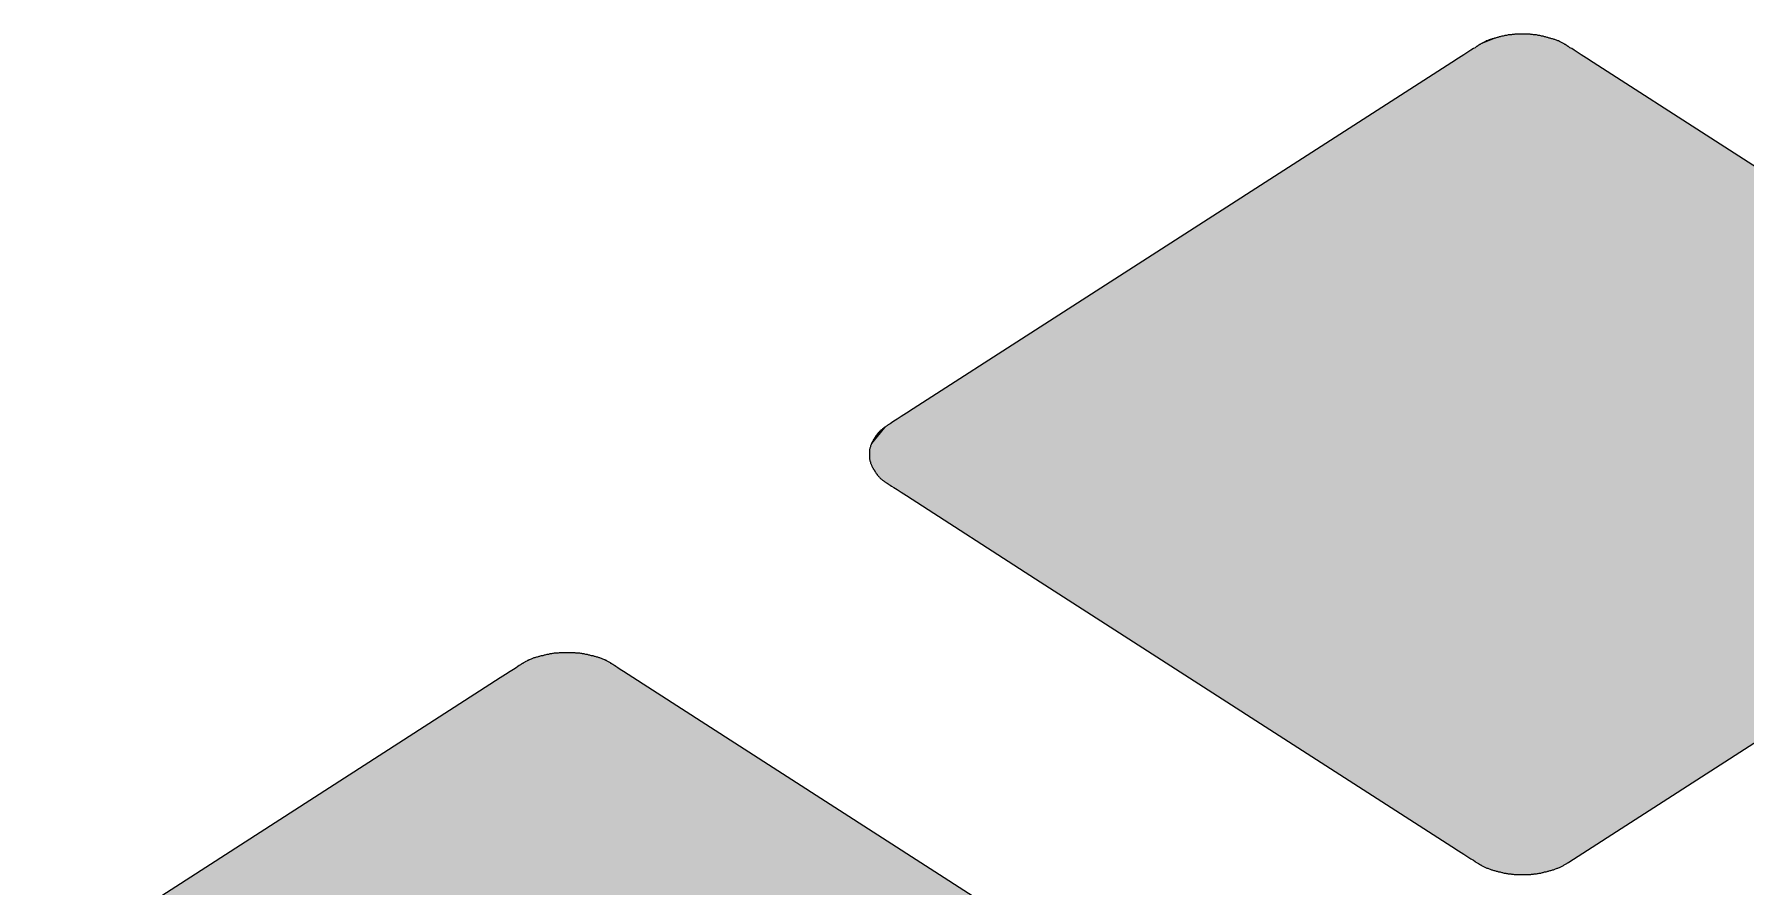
# Model space of a CAD drawing. Units: millimetres at full size, sheet at 1:100. Extents: x -138278 to 134990, y -16593 to 30671.
# Drawn here: x -82880 to -82117, y 23342 to 23721 of the extents above; entities that cross this region are included whole.
import ezdxf

# ---------------------------------------------------------------- set-up
doc = ezdxf.new("R2010")
doc.units = ezdxf.units.MM
doc.header["$LTSCALE"] = 100
doc.layers.add('F-0_枠', color=134, linetype='Continuous', lineweight=18)
doc.layers.add('F-9_可能範囲', color=9, linetype='Continuous')
doc.layers.add('F-A_ポイント', color=9, linetype='Continuous')

msp = doc.modelspace()

# ---------------------------------------------------------------- linework, layer by layer
at = {"layer": 'F-0_枠'}
for p, q in [((-82218, 23721.1), (-82218.4, 23721.1)), ((-82215.8, 23721.1), (-82216.2, 23721.1))]:
    msp.add_line(p, q, dxfattribs=at)
for points in [[(-82232.3, 23718.3), (-82232.7, 23718.2), (-82233, 23718.1), (-82233.3, 23717.9), (-82233.6, 23717.8), (-82233.9, 23717.6), (-82234.2, 23717.5), (-82234.5, 23717.3), (-82234.8, 23717.1), (-82235.1, 23717), (-82235.4, 23716.8), (-82235.7, 23716.6), (-82236, 23716.5), (-82236.2, 23716.3), (-82236.4, 23716.2), (-82236.6, 23716.1), (-82236.8, 23715.9), (-82237, 23715.8), (-82237.1, 23715.7), (-82237.3, 23715.6), (-82237.6, 23715.4), (-82238, 23715.1), (-82238.7, 23714.7), (-82239.8, 23714), (-82241.2, 23713.1), (-82243, 23711.9), (-82245.4, 23710.4), (-82248.3, 23708.5), (-82433.8, 23589.4), (-82488.3, 23554.3), (-82491.3, 23552.4), (-82493.7, 23550.9), (-82495.5, 23549.7), (-82496.9, 23548.8), (-82497.9, 23548.1), (-82498.6, 23547.7), (-82499.1, 23547.4), (-82499.4, 23547.2), (-82499.6, 23547.1), (-82499.7, 23547)], [(-82218.4, 23721.1), (-82218.8, 23721.1), (-82219.1, 23721.1), (-82219.5, 23721.1), (-82219.9, 23721.1), (-82220.3, 23721.1), (-82220.6, 23721), (-82221, 23721), (-82221.4, 23721), (-82221.8, 23720.9), (-82222.1, 23720.9), (-82222.5, 23720.9), (-82222.9, 23720.8), (-82223.2, 23720.8), (-82223.6, 23720.7), (-82224, 23720.6), (-82224.3, 23720.6), (-82224.7, 23720.5), (-82225, 23720.4), (-82225.4, 23720.3), (-82225.8, 23720.3), (-82226.1, 23720.2), (-82226.5, 23720.1), (-82226.8, 23720), (-82227.2, 23719.9), (-82227.5, 23719.8), (-82227.9, 23719.7), (-82228.2, 23719.6), (-82228.6, 23719.5), (-82228.9, 23719.4), (-82229.3, 23719.3), (-82229.6, 23719.2), (-82230, 23719.1), (-82230.3, 23719), (-82230.6, 23718.9), (-82231, 23718.8), (-82231.3, 23718.7), (-82231.7, 23718.6), (-82232, 23718.5), (-82232.3, 23718.3)], [(-82216.2, 23721.1), (-82216.5, 23721.1), (-82216.9, 23721.1), (-82217.3, 23721.1), (-82217.6, 23721.1), (-82218, 23721.1)], [(-82204.5, 23719.3), (-82204.9, 23719.4), (-82205.2, 23719.5), (-82205.6, 23719.6), (-82205.9, 23719.7), (-82206.3, 23719.8), (-82206.6, 23719.9), (-82207, 23720), (-82207.3, 23720.1), (-82207.7, 23720.2), (-82208, 23720.3), (-82208.4, 23720.3), (-82208.7, 23720.4), (-82209.1, 23720.5), (-82209.5, 23720.6), (-82209.8, 23720.6), (-82210.2, 23720.7), (-82210.6, 23720.8), (-82210.9, 23720.8), (-82211.3, 23720.9), (-82211.7, 23720.9), (-82212, 23720.9), (-82212.4, 23721), (-82212.8, 23721), (-82213.2, 23721), (-82213.5, 23721.1), (-82213.9, 23721.1), (-82214.3, 23721.1), (-82214.7, 23721.1), (-82215, 23721.1), (-82215.4, 23721.1), (-82215.8, 23721.1)], [(-81999.9, 23589.3), (-82130.8, 23673.5), (-82185.3, 23708.5), (-82188.3, 23710.4), (-82190.7, 23711.9), (-82192.5, 23713.1), (-82193.9, 23714), (-82194.9, 23714.7), (-82195.7, 23715.1), (-82196.1, 23715.4), (-82196.4, 23715.6), (-82196.6, 23715.7), (-82196.7, 23715.8), (-82196.9, 23715.9), (-82197.1, 23716.1), (-82197.3, 23716.2), (-82197.5, 23716.3), (-82197.7, 23716.5), (-82198, 23716.6), (-82198.3, 23716.8), (-82198.6, 23717), (-82198.9, 23717.1), (-82199.2, 23717.3), (-82199.5, 23717.5), (-82199.8, 23717.6), (-82200.1, 23717.8), (-82200.4, 23717.9), (-82200.8, 23718.1), (-82201.1, 23718.2), (-82201.4, 23718.3), (-82201.7, 23718.5), (-82202.1, 23718.6), (-82202.4, 23718.7), (-82202.8, 23718.8), (-82203.1, 23718.9), (-82203.5, 23719), (-82203.8, 23719.1), (-82204.2, 23719.2), (-82204.5, 23719.3)], [(-82499.7, 23547), (-82499.9, 23546.9), (-82500, 23546.8), (-82500.2, 23546.6), (-82500.5, 23546.5), (-82500.7, 23546.3), (-82500.9, 23546.2), (-82501.2, 23546), (-82501.5, 23545.8), (-82501.7, 23545.6), (-82502, 23545.4), (-82502.2, 23545.2), (-82502.4, 23545), (-82502.7, 23544.8), (-82502.9, 23544.6), (-82503.1, 23544.4), (-82503.3, 23544.2), (-82503.5, 23544), (-82503.7, 23543.8), (-82503.9, 23543.6), (-82504.1, 23543.4), (-82504.3, 23543.1), (-82504.4, 23542.9), (-82504.6, 23542.7), (-82504.8, 23542.5), (-82504.9, 23542.3), (-82505.1, 23542), (-82505.2, 23541.8), (-82505.3, 23541.6), (-82505.5, 23541.4), (-82505.6, 23541.1), (-82505.8, 23540.9), (-82505.9, 23540.7), (-82506.1, 23540.5), (-82506.2, 23540.2), (-82506.3, 23540), (-82506.5, 23539.8), (-82506.6, 23539.5), (-82506.7, 23539.3), (-82506.8, 23539.1)], [(-82506.8, 23539.1), (-82506.9, 23538.9), (-82507, 23538.6), (-82507.1, 23538.4), (-82507.2, 23538.1), (-82507.3, 23537.9), (-82507.4, 23537.7), (-82507.4, 23537.4), (-82507.5, 23537.2), (-82507.6, 23536.9), (-82507.6, 23536.7), (-82507.6, 23536.5), (-82507.7, 23536.2), (-82507.7, 23536), (-82507.7, 23535.7), (-82507.7, 23535.5), (-82507.8, 23535.3), (-82507.8, 23535), (-82507.8, 23534.8), (-82507.8, 23534.5), (-82507.8, 23534.3), (-82507.8, 23534.1), (-82507.8, 23533.8), (-82507.8, 23533.6), (-82507.8, 23533.3), (-82507.8, 23533.1), (-82507.8, 23532.9), (-82507.7, 23532.6), (-82507.7, 23532.4), (-82507.7, 23532.1), (-82507.7, 23531.9), (-82507.6, 23531.6), (-82507.6, 23531.4), (-82507.6, 23531.2), (-82507.5, 23530.9), (-82507.4, 23530.7), (-82507.4, 23530.4), (-82507.3, 23530.2), (-82507.2, 23530), (-82507.1, 23529.7)], [(-82507.1, 23529.7), (-82507, 23529.5), (-82506.9, 23529.3), (-82506.8, 23529), (-82506.7, 23528.8), (-82506.6, 23528.6), (-82506.5, 23528.3), (-82506.3, 23528.1), (-82506.2, 23527.9), (-82506.1, 23527.6), (-82505.9, 23527.4), (-82505.8, 23527.2), (-82505.6, 23527), (-82505.5, 23526.7), (-82505.3, 23526.5), (-82505.2, 23526.3), (-82505.1, 23526.1), (-82504.9, 23525.8), (-82504.8, 23525.6), (-82504.6, 23525.4), (-82504.4, 23525.2), (-82504.3, 23524.9), (-82504.1, 23524.7), (-82503.9, 23524.5), (-82503.7, 23524.3), (-82503.5, 23524.1), (-82503.3, 23523.9), (-82503.1, 23523.7), (-82502.9, 23523.4), (-82502.7, 23523.2), (-82502.4, 23523), (-82502.2, 23522.8), (-82502, 23522.6), (-82501.7, 23522.4), (-82501.5, 23522.3), (-82501.2, 23522.1), (-82500.9, 23521.9), (-82500.7, 23521.7), (-82500.5, 23521.6), (-82500.2, 23521.4)], [(-82500.2, 23521.4), (-82500, 23521.3), (-82499.9, 23521.2), (-82499.7, 23521.1), (-82499.6, 23521), (-82499.4, 23520.9), (-82499.1, 23520.7), (-82498.6, 23520.4), (-82497.9, 23519.9), (-82496.9, 23519.3), (-82495.5, 23518.4), (-82493.7, 23517.2), (-82491.3, 23515.7), (-82433.8, 23478.7)], [(-82433.8, 23478.7), (-82248.3, 23359.5), (-82245.4, 23357.6), (-82243, 23356.1), (-82241.2, 23354.9), (-82239.8, 23354), (-82238.7, 23353.4), (-82238, 23352.9), (-82237.6, 23352.6), (-82237.3, 23352.4), (-82237.1, 23352.3), (-82237, 23352.2), (-82236.8, 23352.1), (-82236.6, 23352), (-82236.4, 23351.9), (-82236.2, 23351.7), (-82236, 23351.6), (-82235.7, 23351.4), (-82235.4, 23351.3), (-82235.1, 23351.1), (-82234.8, 23350.9), (-82234.5, 23350.8), (-82234.2, 23350.6), (-82233.9, 23350.5), (-82233.6, 23350.3), (-82233.3, 23350.2), (-82233, 23350), (-82232.7, 23349.9), (-82232.3, 23349.8), (-82232, 23349.7), (-82231.7, 23349.5), (-82231.3, 23349.4), (-82231, 23349.3), (-82230.6, 23349.2), (-82230.3, 23349.1), (-82230, 23349), (-82229.6, 23348.9), (-82229.3, 23348.8), (-82228.9, 23348.7), (-82228.6, 23348.6)], [(-82200.4, 23350.2), (-82200.1, 23350.3), (-82199.8, 23350.5), (-82199.5, 23350.6), (-82199.2, 23350.8), (-82198.9, 23350.9), (-82198.6, 23351.1), (-82198.3, 23351.3), (-82198, 23351.5), (-82197.7, 23351.6), (-82197.4, 23351.8), (-82197.1, 23352), (-82196.8, 23352.2), (-82196.5, 23352.3), (-82196.2, 23352.5), (-82130.8, 23394.6), (-82000, 23478.7)], [(-82825.6, 23336.1), (-82717.4, 23405.7), (-82672.3, 23434.7), (-82669.9, 23436.2), (-82667.9, 23437.5), (-82666.4, 23438.5), (-82665.2, 23439.2), (-82664.4, 23439.8), (-82663.8, 23440.2), (-82663.4, 23440.4), (-82663.1, 23440.6), (-82662.9, 23440.7), (-82662.8, 23440.8), (-82662.7, 23440.9), (-82662.5, 23441), (-82662.3, 23441.1), (-82662, 23441.2), (-82661.8, 23441.4), (-82661.5, 23441.6), (-82661.2, 23441.7), (-82661, 23441.9), (-82660.7, 23442), (-82660.3, 23442.2), (-82660, 23442.4), (-82659.7, 23442.5), (-82659.4, 23442.7), (-82659.1, 23442.8), (-82658.8, 23442.9), (-82658.4, 23443.1), (-82658.1, 23443.2), (-82657.8, 23443.3), (-82657.4, 23443.5), (-82657.1, 23443.6), (-82656.7, 23443.7), (-82656.4, 23443.8), (-82656, 23443.9), (-82655.7, 23444), (-82655.3, 23444.1), (-82655, 23444.2)], [(-82655, 23444.2), (-82654.6, 23444.3), (-82654.3, 23444.4), (-82653.9, 23444.5), (-82653.6, 23444.6), (-82653.2, 23444.6), (-82652.9, 23444.7), (-82652.5, 23444.8), (-82652.2, 23444.9), (-82651.8, 23445), (-82651.4, 23445.1), (-82651.1, 23445.2), (-82650.7, 23445.2), (-82650.4, 23445.3), (-82650, 23445.4), (-82649.6, 23445.5), (-82649.3, 23445.5), (-82648.9, 23445.6), (-82648.5, 23445.6), (-82648.1, 23445.7), (-82647.8, 23445.7), (-82647.4, 23445.8), (-82647, 23445.8), (-82646.6, 23445.8), (-82646.3, 23445.8), (-82645.9, 23445.9), (-82645.5, 23445.9), (-82645.1, 23445.9), (-82644.8, 23445.9), (-82644.4, 23445.9), (-82644, 23445.9), (-82643.6, 23445.9), (-82643.3, 23445.9), (-82642.9, 23445.9), (-82642.5, 23445.9), (-82642.1, 23445.9), (-82641.8, 23445.9), (-82641.4, 23445.9), (-82641, 23445.9), (-82640.6, 23445.9)], [(-82640.6, 23445.9), (-82640.3, 23445.9), (-82639.9, 23445.9), (-82639.5, 23445.9), (-82639.1, 23445.9), (-82638.8, 23445.8), (-82638.4, 23445.8), (-82638, 23445.8), (-82637.6, 23445.8), (-82637.3, 23445.7), (-82636.9, 23445.7), (-82636.5, 23445.6), (-82636.1, 23445.6), (-82635.8, 23445.5), (-82635.4, 23445.5), (-82635, 23445.4), (-82634.7, 23445.3), (-82634.3, 23445.2), (-82634, 23445.2), (-82633.6, 23445.1), (-82633.3, 23445), (-82632.9, 23444.9), (-82632.5, 23444.8), (-82632.2, 23444.7), (-82631.8, 23444.6), (-82631.5, 23444.6), (-82631.1, 23444.5), (-82630.8, 23444.4), (-82630.4, 23444.3), (-82630.1, 23444.2), (-82629.7, 23444.1), (-82629.4, 23444), (-82629, 23443.9), (-82628.7, 23443.8), (-82628.4, 23443.7), (-82628, 23443.6), (-82627.7, 23443.5), (-82627.3, 23443.3), (-82627, 23443.2), (-82626.7, 23443.1)], [(-82626.7, 23443.1), (-82626.3, 23442.9), (-82626, 23442.8), (-82625.7, 23442.7), (-82625.4, 23442.5), (-82625.1, 23442.4), (-82624.8, 23442.2), (-82624.5, 23442), (-82624.2, 23441.9), (-82623.9, 23441.7), (-82623.6, 23441.6), (-82623.3, 23441.4), (-82623.1, 23441.2), (-82622.9, 23441.1), (-82622.7, 23441), (-82622.5, 23440.9), (-82622.3, 23440.8), (-82622.2, 23440.7), (-82622, 23440.6), (-82621.8, 23440.4), (-82621.4, 23440.2), (-82620.8, 23439.8), (-82619.9, 23439.2), (-82618.8, 23438.5), (-82617.3, 23437.5), (-82615.3, 23436.2), (-82567.7, 23405.7), (-82459.5, 23336.1)], [(-82228.6, 23348.6), (-82228.2, 23348.5), (-82227.9, 23348.4), (-82227.5, 23348.3), (-82227.2, 23348.3), (-82226.8, 23348.2), (-82226.5, 23348.1), (-82226.1, 23348), (-82225.8, 23347.9), (-82225.4, 23347.8), (-82225, 23347.7), (-82224.7, 23347.7), (-82224.3, 23347.6), (-82224, 23347.5), (-82223.6, 23347.5), (-82223.2, 23347.4), (-82222.9, 23347.4), (-82222.5, 23347.3), (-82222.1, 23347.3), (-82221.8, 23347.2), (-82221.4, 23347.2), (-82221, 23347.2), (-82220.6, 23347.1), (-82220.3, 23347.1), (-82219.9, 23347.1), (-82219.5, 23347.1), (-82219.1, 23347.1), (-82218.8, 23347.1), (-82218.4, 23347.1), (-82218, 23347.1), (-82217.6, 23347.1), (-82217.3, 23347.1), (-82216.9, 23347.1), (-82216.5, 23347.1), (-82216.2, 23347.1), (-82215.8, 23347.1), (-82215.4, 23347.1), (-82215, 23347.1), (-82214.7, 23347.1), (-82214.3, 23347.1)], [(-82214.3, 23347.1), (-82213.9, 23347.1), (-82213.5, 23347.1), (-82213.2, 23347.1), (-82212.8, 23347.2), (-82212.4, 23347.2), (-82212, 23347.2), (-82211.7, 23347.3), (-82211.3, 23347.3), (-82210.9, 23347.4), (-82210.6, 23347.4), (-82210.2, 23347.5), (-82209.8, 23347.5), (-82209.5, 23347.6), (-82209.1, 23347.7), (-82208.7, 23347.7), (-82208.4, 23347.8), (-82208, 23347.9), (-82207.7, 23348), (-82207.3, 23348.1), (-82207, 23348.2), (-82206.6, 23348.3), (-82206.3, 23348.3), (-82205.9, 23348.4), (-82205.6, 23348.5), (-82205.2, 23348.6), (-82204.9, 23348.7), (-82204.5, 23348.8), (-82204.2, 23348.9), (-82203.8, 23349), (-82203.5, 23349.1), (-82203.1, 23349.2), (-82202.8, 23349.3), (-82202.4, 23349.4), (-82202.1, 23349.5), (-82201.7, 23349.7), (-82201.4, 23349.8), (-82201.1, 23349.9), (-82200.8, 23350), (-82200.4, 23350.2)]]:
    msp.add_lwpolyline(points, dxfattribs=at)
at = {"layer": 'F-9_可能範囲'}
for points in [[(-82879.9, 23301.2), (-82638.4, 23445.8), (-82639.2, 23445.9)], [(-82879.9, 23301.2), (-82639.2, 23445.9), (-82639.9, 23445.9)], [(-82879.9, 23301.2), (-82639.9, 23445.9), (-82640.3, 23445.9)], [(-82879.9, 23301.2), (-82640.3, 23445.9), (-82641, 23445.9)], [(-82879.9, 23301.2), (-82641, 23445.9), (-82641.8, 23445.9)], [(-82879.9, 23301.2), (-82641.8, 23445.9), (-82642.5, 23445.9)], [(-82879.9, 23301.2), (-82642.5, 23445.9), (-82642.9, 23445.9)], [(-82879.9, 23301.2), (-82642.9, 23445.9), (-82643.7, 23445.9)], [(-82879.9, 23301.2), (-82643.7, 23445.9), (-82644.4, 23445.9)], [(-82879.9, 23301.2), (-82644.4, 23445.9), (-82644.8, 23445.9)], [(-82879.9, 23301.2), (-82644.8, 23445.9), (-82645.5, 23445.9)], [(-82879.9, 23301.2), (-82645.5, 23445.9), (-82646.3, 23445.8)], [(-82879.9, 23301.2), (-82637.3, 23445.7), (-82638, 23445.8)], [(-82879.9, 23301.2), (-82638, 23445.8), (-82638.4, 23445.8)], [(-82879.9, 23301.2), (-82646.3, 23445.8), (-82647, 23445.8)], [(-82879.9, 23301.2), (-82647, 23445.8), (-82647.8, 23445.7)], [(-82879.9, 23301.2), (-82636.2, 23445.6), (-82636.9, 23445.7)], [(-82879.9, 23301.2), (-82636.9, 23445.7), (-82637.3, 23445.7)], [(-82879.9, 23301.2), (-82647.8, 23445.7), (-82648.9, 23445.6)], [(-82879.9, 23301.2), (-82635.4, 23445.5), (-82636.2, 23445.6)], [(-82879.9, 23301.2), (-82648.9, 23445.6), (-82649.6, 23445.5)], [(-82879.9, 23301.2), (-82634.7, 23445.3), (-82635.4, 23445.5)], [(-82879.9, 23301.2), (-82649.6, 23445.5), (-82650.4, 23445.3)], [(-82879.9, 23301.2), (-82634, 23445.2), (-82634.7, 23445.3)], [(-82879.9, 23301.2), (-82650.4, 23445.3), (-82651.1, 23445.2)], [(-82879.9, 23301.2), (-82633.3, 23445), (-82634, 23445.2)], [(-82879.9, 23301.2), (-82651.1, 23445.2), (-82651.8, 23445)], [(-82879.9, 23301.2), (-82632.9, 23444.9), (-82633.3, 23445)], [(-82879.9, 23301.2), (-82651.8, 23445), (-82652.5, 23444.8)], [(-82879.9, 23301.2), (-82632.2, 23444.7), (-82632.9, 23444.9)], [(-82879.9, 23301.2), (-82652.5, 23444.8), (-82653.2, 23444.6)], [(-82879.9, 23301.2), (-82631.5, 23444.6), (-82632.2, 23444.7)], [(-82879.9, 23301.2), (-82631.2, 23444.5), (-82631.5, 23444.6)], [(-82879.9, 23301.2), (-82653.2, 23444.6), (-82653.9, 23444.5)], [(-82879.9, 23301.2), (-82630.8, 23444.4), (-82631.2, 23444.5)], [(-82879.9, 23301.2), (-82653.9, 23444.5), (-82655, 23444.2)], [(-82879.9, 23301.2), (-82630.5, 23444.3), (-82630.8, 23444.4)], [(-82879.9, 23301.2), (-82630.1, 23444.2), (-82630.5, 23444.3)], [(-82879.9, 23301.2), (-82629.8, 23444.1), (-82630.1, 23444.2)], [(-82879.9, 23301.2), (-82655, 23444.2), (-82655.4, 23444.1)], [(-82879.9, 23301.2), (-82629.4, 23444), (-82629.8, 23444.1)], [(-82879.9, 23301.2), (-82655.4, 23444.1), (-82656.4, 23443.8)], [(-82879.9, 23301.2), (-82628.7, 23443.8), (-82629.4, 23444)], [(-82879.9, 23301.2), (-82628.4, 23443.7), (-82628.7, 23443.8)], [(-82879.9, 23301.2), (-82656.4, 23443.8), (-82656.7, 23443.7)], [(-82879.9, 23301.2), (-82628, 23443.6), (-82628.4, 23443.7)], [(-82879.9, 23301.2), (-82656.7, 23443.7), (-82657.4, 23443.5)], [(-82879.9, 23301.2), (-82627.7, 23443.5), (-82628, 23443.6)], [(-82879.9, 23301.2), (-82627.4, 23443.3), (-82627.7, 23443.5)], [(-82879.9, 23301.2), (-82657.4, 23443.5), (-82658.4, 23443.1)], [(-82879.9, 23301.2), (-82627, 23443.2), (-82627.4, 23443.3)], [(-82879.9, 23301.2), (-82626.7, 23443.1), (-82627, 23443.2)], [(-82879.9, 23301.2), (-82626.4, 23442.9), (-82626.7, 23443.1)], [(-82879.9, 23301.2), (-82658.4, 23443.1), (-82659.1, 23442.8)], [(-82879.9, 23301.2), (-82625.7, 23442.7), (-82626.4, 23442.9)], [(-82879.9, 23301.2), (-82659.1, 23442.8), (-82659.7, 23442.5)], [(-82879.9, 23301.2), (-82625.1, 23442.4), (-82625.7, 23442.7)], [(-82879.9, 23301.2), (-82659.7, 23442.5), (-82660.7, 23442)], [(-82879.9, 23301.2), (-82624.8, 23442.2), (-82625.1, 23442.4)], [(-82879.9, 23301.2), (-82624.5, 23442), (-82624.8, 23442.2)], [(-82879.9, 23301.2), (-82624.2, 23441.9), (-82624.5, 23442)], [(-82879.9, 23301.2), (-82660.7, 23442), (-82661.3, 23441.7)], [(-82879.9, 23301.2), (-82623.9, 23441.7), (-82624.2, 23441.9)], [(-82879.9, 23301.2), (-82623.6, 23441.6), (-82623.9, 23441.7)], [(-82879.9, 23301.2), (-82661.3, 23441.7), (-82662.3, 23441.1)], [(-82879.9, 23301.2), (-82623.4, 23441.4), (-82623.6, 23441.6)], [(-82879.9, 23301.2), (-82623.1, 23441.2), (-82623.4, 23441.4)], [(-82879.9, 23301.2), (-82622.9, 23441.1), (-82623.1, 23441.2)], [(-82879.9, 23301.2), (-82622.7, 23441), (-82622.9, 23441.1)], [(-82879.9, 23301.2), (-82662.3, 23441.1), (-82663, 23440.7)], [(-82879.9, 23301.2), (-82622.4, 23440.8), (-82622.7, 23441)], [(-82879.9, 23301.2), (-82622.1, 23440.6), (-82622.4, 23440.8)], [(-82879.9, 23301.2), (-82663, 23440.7), (-82663.4, 23440.4)], [(-82879.9, 23301.2), (-82621.8, 23440.4), (-82622.1, 23440.6)], [(-82879.9, 23301.2), (-82621.4, 23440.2), (-82621.8, 23440.4)], [(-82879.9, 23301.2), (-82663.4, 23440.4), (-82664.4, 23439.8)], [(-82879.9, 23301.2), (-82620, 23439.2), (-82621.4, 23440.2)], [(-82879.9, 23301.2), (-82664.4, 23439.8), (-82665.2, 23439.2)], [(-82879.9, 23301.2), (-82618.8, 23438.5), (-82620, 23439.2)], [(-82879.9, 23301.2), (-82665.2, 23439.2), (-82666.4, 23438.5)], [(-82879.9, 23301.2), (-82617.3, 23437.5), (-82618.8, 23438.5)], [(-82879.9, 23301.2), (-82666.4, 23438.5), (-82667.9, 23437.5)], [(-82879.9, 23301.2), (-82615.3, 23436.2), (-82617.3, 23437.5)], [(-82879.9, 23301.2), (-82667.9, 23437.5), (-82669.9, 23436.2)], [(-82879.9, 23301.2), (-82410, 23304.3), (-82615.3, 23436.2)], [(-82879.9, 23301.2), (-82669.9, 23436.2), (-82672.3, 23434.7)], [(-82879.9, 23301.2), (-82672.3, 23434.7), (-82825.6, 23336.1)]]:
    msp.add_solid(points, dxfattribs=at)
at = {"layer": 'F-A_ポイント'}
for points in [[(-82499.9, 23546.9), (-82213.2, 23721), (-82213.6, 23721.1)], [(-82499.9, 23546.9), (-82213.6, 23721.1), (-82214.3, 23721.1)], [(-82499.9, 23546.9), (-82214.3, 23721.1), (-82214.7, 23721.1)], [(-82499.9, 23546.9), (-82214.7, 23721.1), (-82215, 23721.1)], [(-82499.9, 23546.9), (-82215, 23721.1), (-82215.8, 23721.1)], [(-82499.9, 23546.9), (-82215.8, 23721.1), (-82216.5, 23721.1)], [(-82499.9, 23546.9), (-82216.5, 23721.1), (-82216.9, 23721.1)], [(-82499.9, 23546.9), (-82216.9, 23721.1), (-82217.7, 23721.1)], [(-82499.9, 23546.9), (-82217.7, 23721.1), (-82218, 23721.1)], [(-82499.9, 23546.9), (-82218, 23721.1), (-82218.4, 23721.1)], [(-82499.9, 23546.9), (-82218.4, 23721.1), (-82219.5, 23721.1)], [(-82499.9, 23546.9), (-82219.5, 23721.1), (-82219.9, 23721.1)], [(-82499.9, 23546.9), (-82219.9, 23721.1), (-82220.7, 23721)], [(-82499.9, 23546.9), (-82212.1, 23720.9), (-82212.8, 23721)], [(-82499.9, 23546.9), (-82212.8, 23721), (-82213.2, 23721)], [(-82499.9, 23546.9), (-82220.7, 23721), (-82221.4, 23721)], [(-82499.9, 23546.9), (-82221.4, 23721), (-82222.5, 23720.9)], [(-82499.9, 23546.9), (-82210.6, 23720.8), (-82211.3, 23720.9)], [(-82499.9, 23546.9), (-82211.3, 23720.9), (-82212.1, 23720.9)], [(-82499.9, 23546.9), (-82222.5, 23720.9), (-82222.9, 23720.8)], [(-82499.9, 23546.9), (-82209.8, 23720.6), (-82210.6, 23720.8)], [(-82499.9, 23546.9), (-82222.9, 23720.8), (-82223.2, 23720.8)], [(-82499.9, 23546.9), (-82223.2, 23720.8), (-82223.6, 23720.7)], [(-82499.9, 23546.9), (-82223.6, 23720.7), (-82224, 23720.6)], [(-82499.9, 23546.9), (-82209.1, 23720.5), (-82209.8, 23720.6)], [(-82499.9, 23546.9), (-82224, 23720.6), (-82224.7, 23720.5)], [(-82499.9, 23546.9), (-82208.4, 23720.3), (-82209.1, 23720.5)], [(-82499.9, 23546.9), (-82224.7, 23720.5), (-82225.1, 23720.4)], [(-82499.9, 23546.9), (-82225.1, 23720.4), (-82226.1, 23720.2)], [(-82499.9, 23546.9), (-82207.3, 23720.1), (-82208.4, 23720.3)], [(-82499.9, 23546.9), (-82226.1, 23720.2), (-82226.8, 23720)], [(-82499.9, 23546.9), (-82206.3, 23719.8), (-82207.3, 23720.1)], [(-82499.9, 23546.9), (-82226.8, 23720), (-82227.2, 23719.9)], [(-82227.2, 23719.9), (-82499.4, 23547.2), (-82499.9, 23546.9)], [(-82499.9, 23546.9), (-82204.5, 23719.3), (-82206.3, 23719.8)], [(-82499.9, 23546.9), (-82203.5, 23719), (-82204.5, 23719.3)], [(-82499.9, 23546.9), (-82202.4, 23718.7), (-82203.5, 23719)], [(-82499.9, 23546.9), (-82202.1, 23718.6), (-82202.4, 23718.7)], [(-82499.9, 23546.9), (-82201.8, 23718.5), (-82202.1, 23718.6)], [(-82499.9, 23546.9), (-82201.4, 23718.3), (-82201.8, 23718.5)], [(-82499.9, 23546.9), (-82201.1, 23718.2), (-82201.4, 23718.3)], [(-82499.9, 23546.9), (-82200.8, 23718.1), (-82201.1, 23718.2)], [(-82499.9, 23546.9), (-82200.4, 23717.9), (-82200.8, 23718.1)], [(-82499.9, 23546.9), (-82200.1, 23717.8), (-82200.4, 23717.9)], [(-82499.9, 23546.9), (-82199.8, 23717.6), (-82200.1, 23717.8)], [(-82499.9, 23546.9), (-82199.2, 23717.3), (-82199.8, 23717.6)], [(-82499.9, 23546.9), (-82198.9, 23717.1), (-82199.2, 23717.3)], [(-82499.9, 23546.9), (-82198.6, 23717), (-82198.9, 23717.1)], [(-82499.9, 23546.9), (-82198.3, 23716.8), (-82198.6, 23717)], [(-82499.9, 23546.9), (-82197.8, 23716.5), (-82198.3, 23716.8)], [(-82499.9, 23546.9), (-82197.5, 23716.3), (-82197.8, 23716.5)], [(-82499.9, 23546.9), (-82197.1, 23716.1), (-82197.5, 23716.3)], [(-82499.9, 23546.9), (-82196.9, 23715.9), (-82197.1, 23716.1)], [(-82499.9, 23546.9), (-82196.6, 23715.7), (-82196.9, 23715.9)], [(-82499.9, 23546.9), (-82196.4, 23715.6), (-82196.6, 23715.7)], [(-82499.9, 23546.9), (-82196.1, 23715.4), (-82196.4, 23715.6)], [(-82499.9, 23546.9), (-82195.7, 23715.1), (-82196.1, 23715.4)], [(-82499.9, 23546.9), (-82195, 23714.7), (-82195.7, 23715.1)], [(-82499.9, 23546.9), (-82193.9, 23714), (-82195, 23714.7)], [(-82227.2, 23719.9), (-82499.1, 23547.4), (-82499.4, 23547.2)], [(-82227.2, 23719.9), (-82496.9, 23548.8), (-82499.1, 23547.4)], [(-82227.2, 23719.9), (-82495.5, 23549.7), (-82496.9, 23548.8)], [(-82227.2, 23719.9), (-82493.7, 23550.9), (-82495.5, 23549.7)], [(-82227.2, 23719.9), (-82491.3, 23552.4), (-82493.7, 23550.9)], [(-82227.2, 23719.9), (-82248.4, 23708.5), (-82491.3, 23552.4)], [(-82227.2, 23719.9), (-82245.4, 23710.4), (-82248.4, 23708.5)], [(-82227.2, 23719.9), (-82243, 23711.9), (-82245.4, 23710.4)], [(-82227.2, 23719.9), (-82241.2, 23713.1), (-82243, 23711.9)], [(-82227.2, 23719.9), (-82239.8, 23714), (-82241.2, 23713.1)], [(-82227.2, 23719.9), (-82238.8, 23714.7), (-82239.8, 23714)], [(-82227.2, 23719.9), (-82238, 23715.1), (-82238.8, 23714.7)], [(-82227.2, 23719.9), (-82237.1, 23715.7), (-82238, 23715.1)], [(-82227.2, 23719.9), (-82236.8, 23715.9), (-82237.1, 23715.7)], [(-82227.2, 23719.9), (-82236.4, 23716.2), (-82236.8, 23715.9)], [(-82227.2, 23719.9), (-82236, 23716.5), (-82236.4, 23716.2)], [(-82227.2, 23719.9), (-82235.4, 23716.8), (-82236, 23716.5)], [(-82227.2, 23719.9), (-82234.9, 23717.1), (-82235.4, 23716.8)], [(-82227.2, 23719.9), (-82234.3, 23717.5), (-82234.9, 23717.1)], [(-82227.2, 23719.9), (-82233.9, 23717.6), (-82234.3, 23717.5)], [(-82227.2, 23719.9), (-82233.3, 23717.9), (-82233.9, 23717.6)], [(-82227.2, 23719.9), (-82232.7, 23718.2), (-82233.3, 23717.9)], [(-82227.2, 23719.9), (-82232, 23718.5), (-82232.7, 23718.2)], [(-82227.2, 23719.9), (-82231.3, 23718.7), (-82232, 23718.5)], [(-82227.2, 23719.9), (-82230.7, 23718.9), (-82231.3, 23718.7)], [(-82227.2, 23719.9), (-82230.3, 23719), (-82230.7, 23718.9)], [(-82227.2, 23719.9), (-82229.6, 23719.2), (-82230.3, 23719)], [(-82227.2, 23719.9), (-82229.3, 23719.3), (-82229.6, 23719.2)], [(-82227.2, 23719.9), (-82228.9, 23719.4), (-82229.3, 23719.3)], [(-82227.2, 23719.9), (-82228.2, 23719.6), (-82228.9, 23719.4)], [(-82227.2, 23719.9), (-82227.5, 23719.8), (-82228.2, 23719.6)], [(-82499.9, 23546.9), (-82192.5, 23713.1), (-82193.9, 23714)], [(-82499.9, 23546.9), (-82190.7, 23711.9), (-82192.5, 23713.1)], [(-82499.9, 23546.9), (-82188.3, 23710.4), (-82190.7, 23711.9)], [(-82499.9, 23546.9), (-82000, 23589.3), (-82188.3, 23710.4)], [(-82499.9, 23546.9), (-81945.4, 23554.3), (-82000, 23589.3)], [(-82499.9, 23546.9), (-81942.5, 23552.4), (-81945.4, 23554.3)], [(-82499.9, 23546.9), (-82507.7, 23535.7), (-82507.8, 23535)], [(-82499.9, 23546.9), (-82507.8, 23535), (-82507.8, 23534.5)], [(-82499.9, 23546.9), (-82507.8, 23534.5), (-82507.8, 23534.3)], [(-82499.9, 23546.9), (-82507.8, 23534.3), (-82507.8, 23534.1)], [(-82499.9, 23546.9), (-82507.8, 23534.1), (-82507.8, 23533.6)], [(-82499.9, 23546.9), (-82507.8, 23533.6), (-82507.8, 23533.1)], [(-82499.9, 23546.9), (-82507.8, 23533.1), (-82507.8, 23532.9)], [(-82499.9, 23546.9), (-82507.8, 23532.9), (-82507.7, 23532.4)], [(-82499.9, 23546.9), (-82507.4, 23537.7), (-82507.7, 23536.5)], [(-82499.9, 23546.9), (-82507.7, 23536.5), (-82507.7, 23536.2)], [(-82499.9, 23546.9), (-82507.7, 23536.2), (-82507.7, 23535.7)], [(-82499.9, 23546.9), (-82507.7, 23532.4), (-82507.7, 23532.1)], [(-82499.9, 23546.9), (-82507.7, 23532.1), (-82507.6, 23531.4)], [(-82499.9, 23546.9), (-82507.6, 23531.4), (-82507.5, 23530.9)], [(-82499.9, 23546.9), (-82507.5, 23530.9), (-82507.4, 23530.4)], [(-82499.9, 23546.9), (-82507.2, 23538.4), (-82507.4, 23537.7)], [(-82499.9, 23546.9), (-82507.4, 23530.4), (-82507.2, 23530)], [(-82499.9, 23546.9), (-82506.8, 23539.1), (-82507.2, 23538.4)], [(-82499.9, 23546.9), (-82507.2, 23530), (-82507, 23529.3)], [(-82499.9, 23546.9), (-82507, 23529.3), (-82506.1, 23527.7)], [(-82499.9, 23546.9), (-82506.7, 23539.3), (-82506.8, 23539.1)], [(-82499.9, 23546.9), (-82506.5, 23539.8), (-82506.7, 23539.3)], [(-82499.9, 23546.9), (-82506.2, 23540.2), (-82506.5, 23539.8)], [(-82499.9, 23546.9), (-82506.1, 23540.5), (-82506.2, 23540.2)], [(-82499.9, 23546.9), (-82505.8, 23540.9), (-82506.1, 23540.5)], [(-82499.9, 23546.9), (-82506.1, 23527.7), (-82505.2, 23526.3)], [(-82499.9, 23546.9), (-82505.6, 23541.1), (-82505.8, 23540.9)], [(-82499.9, 23546.9), (-82505.4, 23541.6), (-82505.6, 23541.1)], [(-82499.9, 23546.9), (-82505.2, 23541.8), (-82505.4, 23541.6)], [(-82499.9, 23546.9), (-82504.8, 23542.5), (-82505.2, 23541.8)], [(-82499.9, 23546.9), (-82505.2, 23526.3), (-82503.9, 23524.5)], [(-82499.9, 23546.9), (-82504.5, 23542.9), (-82504.8, 23542.5)], [(-82499.9, 23546.9), (-82504.1, 23543.4), (-82504.5, 23542.9)], [(-82499.9, 23546.9), (-82503.5, 23544), (-82504.1, 23543.4)], [(-82499.9, 23546.9), (-82503.9, 23524.5), (-82502.7, 23523.2)], [(-82499.9, 23546.9), (-82503.3, 23544.2), (-82503.5, 23544)], [(-82499.9, 23546.9), (-82503.1, 23544.4), (-82503.3, 23544.2)], [(-82499.9, 23546.9), (-82502.9, 23544.6), (-82503.1, 23544.4)], [(-82499.9, 23546.9), (-82502.7, 23544.8), (-82502.9, 23544.6)], [(-82499.9, 23546.9), (-82502.5, 23545), (-82502.7, 23544.8)], [(-82499.9, 23546.9), (-82502.7, 23523.2), (-82502, 23522.6)], [(-82499.9, 23546.9), (-82502.2, 23545.2), (-82502.5, 23545)], [(-82499.9, 23546.9), (-82502, 23545.4), (-82502.2, 23545.2)], [(-82499.9, 23546.9), (-82501.5, 23545.8), (-82502, 23545.4)], [(-82499.9, 23546.9), (-82502, 23522.6), (-82501, 23521.9)], [(-82499.9, 23546.9), (-82501.2, 23546), (-82501.5, 23545.8)], [(-82499.9, 23546.9), (-82501, 23546.2), (-82501.2, 23546)], [(-82499.9, 23546.9), (-82500.7, 23546.3), (-82501, 23546.2)], [(-82499.9, 23546.9), (-82501, 23521.9), (-82500.5, 23521.6)], [(-82499.9, 23546.9), (-82500.5, 23546.5), (-82500.7, 23546.3)], [(-82499.9, 23546.9), (-82500.3, 23546.6), (-82500.5, 23546.5)], [(-82499.9, 23546.9), (-82500.5, 23521.6), (-82499.1, 23520.7)], [(-82499.9, 23546.9), (-81940.1, 23550.9), (-81942.5, 23552.4)], [(-82499.9, 23546.9), (-81938.3, 23549.7), (-81940.1, 23550.9)], [(-82499.9, 23546.9), (-81936.9, 23548.8), (-81938.3, 23549.7)], [(-82499.9, 23546.9), (-81935.8, 23548.1), (-81936.9, 23548.8)], [(-82499.9, 23546.9), (-81935.1, 23547.7), (-81935.8, 23548.1)], [(-82499.9, 23546.9), (-81934.4, 23547.2), (-81935.1, 23547.7)], [(-82499.9, 23546.9), (-81934.1, 23547), (-81934.4, 23547.2)], [(-82499.9, 23546.9), (-81933.7, 23546.8), (-81934.1, 23547)], [(-82499.9, 23546.9), (-82499.1, 23520.7), (-82497.9, 23519.9)], [(-82499.9, 23546.9), (-82497.9, 23519.9), (-82496.9, 23519.3)], [(-82499.9, 23546.9), (-82496.9, 23519.3), (-82495.5, 23518.4)], [(-82499.9, 23546.9), (-82495.5, 23518.4), (-82491.3, 23515.7)], [(-82499.9, 23546.9), (-82491.3, 23515.7), (-82433.8, 23478.7)], [(-82499.9, 23546.9), (-82433.8, 23478.7), (-82248.4, 23359.5)], [(-82499.9, 23546.9), (-82248.4, 23359.5), (-82245.4, 23357.6)], [(-82499.9, 23546.9), (-82245.4, 23357.6), (-82241.2, 23354.9)], [(-82499.9, 23546.9), (-82241.2, 23354.9), (-82239.8, 23354)], [(-82499.9, 23546.9), (-82239.8, 23354), (-82238.8, 23353.4)], [(-82499.9, 23546.9), (-82238.8, 23353.4), (-82236.6, 23352)], [(-82499.9, 23546.9), (-82236.6, 23352), (-82236, 23351.6)], [(-82499.9, 23546.9), (-82236, 23351.6), (-82234.9, 23351)], [(-82499.9, 23546.9), (-82234.9, 23351), (-82233.3, 23350.2)], [(-82499.9, 23546.9), (-82233.3, 23350.2), (-82232.3, 23349.8)], [(-82499.9, 23546.9), (-82232.3, 23349.8), (-82231.7, 23349.5)], [(-82499.9, 23546.9), (-82231.7, 23349.5), (-82231, 23349.3)], [(-82499.9, 23546.9), (-82231, 23349.3), (-82230.3, 23349.1)], [(-82499.9, 23546.9), (-82230.3, 23349.1), (-82229.3, 23348.8)], [(-82499.9, 23546.9), (-82229.3, 23348.8), (-82228.6, 23348.6)], [(-82499.9, 23546.9), (-82228.6, 23348.6), (-82227.9, 23348.4)], [(-82499.9, 23546.9), (-82227.9, 23348.4), (-82226.8, 23348.2)], [(-82499.9, 23546.9), (-82226.8, 23348.2), (-82226.1, 23348)], [(-82499.9, 23546.9), (-82226.1, 23348), (-82225.4, 23347.8)], [(-82499.9, 23546.9), (-82225.4, 23347.8), (-82224.3, 23347.6)], [(-82499.9, 23546.9), (-82224.3, 23347.6), (-82223.6, 23347.5)], [(-82499.9, 23546.9), (-82223.6, 23347.5), (-82222.5, 23347.3)], [(-82499.9, 23546.9), (-82222.5, 23347.3), (-82221.8, 23347.2)], [(-82499.9, 23546.9), (-82221.8, 23347.2), (-82221.4, 23347.2)], [(-82499.9, 23546.9), (-82221.4, 23347.2), (-82221, 23347.2)], [(-82499.9, 23546.9), (-82221, 23347.2), (-82220.3, 23347.1)], [(-82499.9, 23546.9), (-82220.3, 23347.1), (-82219.5, 23347.1)], [(-82499.9, 23546.9), (-82219.5, 23347.1), (-82219.2, 23347.1)], [(-82499.9, 23546.9), (-82219.2, 23347.1), (-82218.8, 23347.1)], [(-82499.9, 23546.9), (-82218.8, 23347.1), (-82218, 23347.1)], [(-82499.9, 23546.9), (-82218, 23347.1), (-82217.3, 23347.1)], [(-82499.9, 23546.9), (-82217.3, 23347.1), (-82216.5, 23347.1)], [(-82499.9, 23546.9), (-82216.5, 23347.1), (-82216.2, 23347.1)], [(-82499.9, 23546.9), (-82216.2, 23347.1), (-82215.4, 23347.1)], [(-82499.9, 23546.9), (-82215.4, 23347.1), (-82214.7, 23347.1)], [(-82499.9, 23546.9), (-82214.7, 23347.1), (-82213.6, 23347.1)], [(-82499.9, 23546.9), (-82213.6, 23347.1), (-82213.2, 23347.1)], [(-82499.9, 23546.9), (-82213.2, 23347.1), (-82212.4, 23347.2)], [(-82499.9, 23546.9), (-82212.4, 23347.2), (-82212.1, 23347.2)], [(-82499.9, 23546.9), (-82212.1, 23347.2), (-82211.3, 23347.3)], [(-82499.9, 23546.9), (-82211.3, 23347.3), (-82210.9, 23347.4)], [(-82499.9, 23546.9), (-82210.9, 23347.4), (-82210.2, 23347.5)], [(-82499.9, 23546.9), (-82210.2, 23347.5), (-82209.5, 23347.6)], [(-82499.9, 23546.9), (-82209.5, 23347.6), (-82209.1, 23347.7)], [(-82499.9, 23546.9), (-82209.1, 23347.7), (-82208.8, 23347.7)], [(-82499.9, 23546.9), (-82208.8, 23347.7), (-82208, 23347.9)], [(-82499.9, 23546.9), (-82208, 23347.9), (-82207.7, 23348)], [(-82499.9, 23546.9), (-82207.7, 23348), (-82207.3, 23348.1)], [(-82499.9, 23546.9), (-82207.3, 23348.1), (-82207, 23348.2)], [(-82499.9, 23546.9), (-82207, 23348.2), (-82206.3, 23348.3)], [(-82499.9, 23546.9), (-82206.3, 23348.3), (-82205.9, 23348.4)], [(-82499.9, 23546.9), (-82205.9, 23348.4), (-82205.6, 23348.5)], [(-82499.9, 23546.9), (-82205.6, 23348.5), (-82204.9, 23348.7)], [(-82499.9, 23546.9), (-82204.9, 23348.7), (-82204.5, 23348.8)], [(-82499.9, 23546.9), (-82204.5, 23348.8), (-82204.2, 23348.9)], [(-82499.9, 23546.9), (-82204.2, 23348.9), (-82203.5, 23349.1)], [(-82499.9, 23546.9), (-82203.5, 23349.1), (-82202.8, 23349.3)], [(-82499.9, 23546.9), (-82202.8, 23349.3), (-82202.4, 23349.4)], [(-82499.9, 23546.9), (-82202.4, 23349.4), (-82202.1, 23349.5)], [(-82499.9, 23546.9), (-82202.1, 23349.5), (-82201.8, 23349.7)], [(-82499.9, 23546.9), (-82201.8, 23349.7), (-82201.4, 23349.8)], [(-82499.9, 23546.9), (-82201.4, 23349.8), (-82201.1, 23349.9)], [(-82499.9, 23546.9), (-82201.1, 23349.9), (-82200.4, 23350.2)], [(-82499.9, 23546.9), (-82200.4, 23350.2), (-82200.1, 23350.3)], [(-82499.9, 23546.9), (-82200.1, 23350.3), (-82199.8, 23350.5)], [(-82499.9, 23546.9), (-82199.8, 23350.5), (-82199.2, 23350.8)], [(-82499.9, 23546.9), (-82199.2, 23350.8), (-82198.9, 23351)], [(-82499.9, 23546.9), (-82198.9, 23351), (-82198.6, 23351.1)], [(-82499.9, 23546.9), (-82198.6, 23351.1), (-82198, 23351.5)], [(-82499.9, 23546.9), (-82198, 23351.5), (-82197.7, 23351.6)], [(-82499.9, 23546.9), (-82197.7, 23351.6), (-82196.5, 23352.4)], [(-82499.9, 23546.9), (-82196.5, 23352.4), (-82130.8, 23394.6)], [(-82499.9, 23546.9), (-82130.8, 23394.6), (-82000, 23478.7)], [(-82499.9, 23546.9), (-82000, 23478.7), (-81942.5, 23515.7)], [(-82499.9, 23546.9), (-81942.5, 23515.7), (-81940.1, 23517.2)], [(-82499.9, 23546.9), (-81940.1, 23517.2), (-81938.3, 23518.4)], [(-82499.9, 23546.9), (-81938.3, 23518.4), (-81936.9, 23519.3)], [(-82499.9, 23546.9), (-81936.9, 23519.3), (-81935.8, 23519.9)], [(-82499.9, 23546.9), (-81935.8, 23519.9), (-81935.1, 23520.4)], [(-82499.9, 23546.9), (-81935.1, 23520.4), (-81934.7, 23520.7)], [(-82499.9, 23546.9), (-81934.7, 23520.7), (-81933.7, 23521.3)], [(-82499.9, 23546.9), (-81933.7, 23521.3), (-81933.3, 23521.6)], [(-82499.9, 23546.9), (-81933.3, 23521.6), (-81933.1, 23521.7)], [(-82499.9, 23546.9), (-81933.1, 23521.7), (-81932.6, 23522.1)], [(-82499.9, 23546.9), (-81932.6, 23522.1), (-81932.1, 23522.4)], [(-82499.9, 23546.9), (-81932.1, 23522.4), (-81931.6, 23522.8)], [(-82499.9, 23546.9), (-81931.6, 23522.8), (-81931.1, 23523.2)], [(-82499.9, 23546.9), (-81931.1, 23523.2), (-81930.9, 23523.4)], [(-82499.9, 23546.9), (-81930.9, 23523.4), (-81930.5, 23523.9)], [(-82499.9, 23546.9), (-81930.5, 23523.9), (-81930.2, 23524.1)], [(-82499.9, 23546.9), (-81930.2, 23524.1), (-81929.9, 23524.5)], [(-82499.9, 23546.9), (-81929.9, 23524.5), (-81929.7, 23524.7)], [(-82499.9, 23546.9), (-81929.7, 23524.7), (-81929.5, 23525)], [(-82499.9, 23546.9), (-81929.5, 23525), (-81929.3, 23525.2)], [(-82499.9, 23546.9), (-81929.3, 23525.2), (-81929.2, 23525.4)], [(-82499.9, 23546.9), (-81929.2, 23525.4), (-81929, 23525.6)], [(-82499.9, 23546.9), (-81929, 23525.6), (-81928.9, 23525.8)], [(-82499.9, 23546.9), (-81928.9, 23525.8), (-81928.6, 23526.3)], [(-82499.9, 23546.9), (-81928.6, 23526.3), (-81928.4, 23526.5)], [(-82499.9, 23546.9), (-81928.4, 23526.5), (-81928.3, 23526.7)], [(-82499.9, 23546.9), (-81928.3, 23526.7), (-81928.1, 23527)], [(-82499.9, 23546.9), (-81928.1, 23527), (-81928, 23527.2)], [(-82499.9, 23546.9), (-81928, 23527.2), (-81927.7, 23527.7)], [(-82499.9, 23546.9), (-81927.7, 23527.7), (-81927.6, 23527.9)], [(-82499.9, 23546.9), (-81927.6, 23527.9), (-81927.4, 23528.1)], [(-82499.9, 23546.9), (-81927.4, 23528.1), (-81927.3, 23528.3)], [(-82499.9, 23546.9), (-81927.3, 23528.3), (-81927.2, 23528.6)], [(-82499.9, 23546.9), (-81927.2, 23528.6), (-81927.1, 23528.8)], [(-82499.9, 23546.9), (-81927.1, 23528.8), (-81926.9, 23529)], [(-82499.9, 23546.9), (-81926.9, 23529), (-81926.8, 23529.3)], [(-82499.9, 23546.9), (-81926.8, 23529.3), (-81926.6, 23529.7)], [(-82499.9, 23546.9), (-81926.6, 23529.7), (-81926.5, 23530)], [(-82499.9, 23546.9), (-81926.5, 23530), (-81926.4, 23530.4)], [(-82499.9, 23546.9), (-81926.4, 23530.4), (-81926.3, 23530.7)], [(-82499.9, 23546.9), (-81926.3, 23530.7), (-81926.3, 23530.9)], [(-82499.9, 23546.9), (-81926.3, 23530.9), (-81926.2, 23531.4)], [(-82499.9, 23546.9), (-81926.2, 23531.4), (-81926.1, 23531.7)], [(-82499.9, 23546.9), (-81926.1, 23531.7), (-81926.1, 23532.1)], [(-82499.9, 23546.9), (-81926.1, 23532.1), (-81926, 23532.4)], [(-82499.9, 23546.9), (-81926, 23532.4), (-81926, 23532.6)], [(-82499.9, 23546.9), (-81926, 23532.6), (-81926, 23532.9)], [(-82499.9, 23546.9), (-81926, 23532.9), (-81926, 23533.3)], [(-82499.9, 23546.9), (-81926, 23533.3), (-81926, 23533.6)], [(-82499.9, 23546.9), (-81926, 23533.6), (-81926, 23533.8)], [(-82499.9, 23546.9), (-81926, 23533.8), (-81926, 23534.3)], [(-82499.9, 23546.9), (-81926, 23534.3), (-81926, 23534.5)], [(-82499.9, 23546.9), (-81926, 23534.5), (-81926, 23534.8)], [(-82499.9, 23546.9), (-81926, 23534.8), (-81926, 23535.3)], [(-82499.9, 23546.9), (-81926, 23535.3), (-81926, 23535.5)], [(-82499.9, 23546.9), (-81926, 23535.5), (-81926.1, 23536)], [(-82499.9, 23546.9), (-81926.1, 23536), (-81926.1, 23536.2)], [(-82499.9, 23546.9), (-81926.1, 23536.2), (-81926.2, 23536.7)], [(-82499.9, 23546.9), (-81926.2, 23536.7), (-81926.3, 23537.2)], [(-82499.9, 23546.9), (-81926.3, 23537.2), (-81926.3, 23537.4)], [(-82499.9, 23546.9), (-81926.3, 23537.4), (-81926.4, 23537.7)], [(-82499.9, 23546.9), (-81926.4, 23537.7), (-81926.5, 23538.1)], [(-82499.9, 23546.9), (-81926.5, 23538.1), (-81926.7, 23538.6)], [(-82499.9, 23546.9), (-81926.7, 23538.6), (-81926.9, 23539.1)], [(-82499.9, 23546.9), (-81926.9, 23539.1), (-81927.1, 23539.3)], [(-82499.9, 23546.9), (-81927.1, 23539.3), (-81927.3, 23539.8)], [(-82499.9, 23546.9), (-81927.3, 23539.8), (-81927.4, 23540)], [(-82499.9, 23546.9), (-81927.4, 23540), (-81927.9, 23540.7)], [(-82499.9, 23546.9), (-81927.9, 23540.7), (-81928.1, 23541.1)], [(-82499.9, 23546.9), (-81928.1, 23541.1), (-81928.4, 23541.6)], [(-82499.9, 23546.9), (-81928.4, 23541.6), (-81928.6, 23541.8)], [(-82499.9, 23546.9), (-81928.6, 23541.8), (-81928.7, 23542)], [(-82499.9, 23546.9), (-81928.7, 23542), (-81929, 23542.5)], [(-82499.9, 23546.9), (-81929, 23542.5), (-81929.3, 23542.9)], [(-82499.9, 23546.9), (-81929.3, 23542.9), (-81929.5, 23543.1)], [(-82499.9, 23546.9), (-81929.5, 23543.1), (-81930.1, 23543.8)], [(-82499.9, 23546.9), (-81930.1, 23543.8), (-81930.7, 23544.4)], [(-82499.9, 23546.9), (-81930.7, 23544.4), (-81930.9, 23544.6)], [(-82499.9, 23546.9), (-81930.9, 23544.6), (-81931.3, 23545)], [(-82499.9, 23546.9), (-81931.3, 23545), (-81931.6, 23545.2)], [(-82499.9, 23546.9), (-81931.6, 23545.2), (-81931.8, 23545.4)], [(-82499.9, 23546.9), (-81931.8, 23545.4), (-81932.1, 23545.6)], [(-82499.9, 23546.9), (-81932.1, 23545.6), (-81932.3, 23545.8)], [(-82499.9, 23546.9), (-81932.3, 23545.8), (-81932.6, 23546)], [(-82499.9, 23546.9), (-81932.6, 23546), (-81933.1, 23546.3)], [(-82499.9, 23546.9), (-81933.1, 23546.3), (-81933.3, 23546.5)], [(-82499.9, 23546.9), (-81933.3, 23546.5), (-81933.7, 23546.8)]]:
    msp.add_solid(points, dxfattribs=at)

doc.saveas('drawing.dxf')
